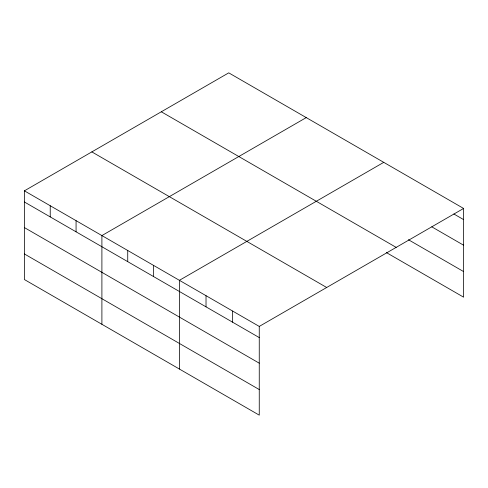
<?xml version="1.0" encoding="UTF-8"?>
<svg xmlns="http://www.w3.org/2000/svg" width="488" height="488" viewBox="0 0 488 488"><rect width="100%" height="100%" fill="white"/><g stroke="black" fill="none" stroke-linecap="round" stroke-linejoin="round"><path stroke-width="0.73" d="M386.344 252.564L463.6 297.168L463.6 208.449L228.744 72.852L24.4 190.832L24.4 279.551L259.256 415.148L259.256 326.423L24.4 190.832M306.244 117.602L101.901 235.576L101.901 324.3M383.751 162.345L179.407 280.319L179.407 369.044M259.256 326.423L463.6 208.449M453.864 213.982L463.6 219.606M431.788 226.835L463.6 245.202M408.419 239.718L463.6 271.572M161.308 111.789L396.165 247.379M91.836 151.896L326.692 287.493M24.4 201.989L259.256 337.586M24.4 227.585L259.256 363.182M24.4 253.955L259.256 389.552M232.642 311.057L232.642 322.214M206.021 295.691L206.021 306.848M153.574 265.405L153.574 276.568M127.734 250.49L127.734 261.653M76.067 220.661L76.067 231.818M50.233 205.747L50.233 216.904"/></g></svg>
